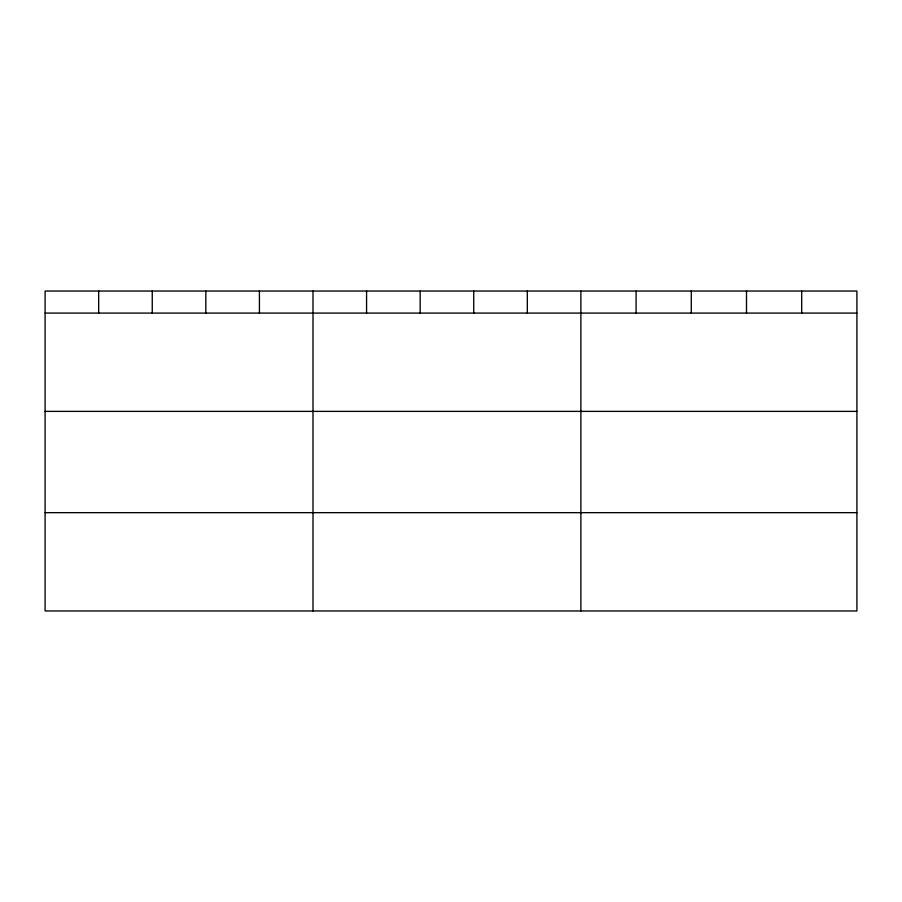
<?xml version="1.0" encoding="UTF-8"?>
<svg xmlns="http://www.w3.org/2000/svg" width="902" height="902" viewBox="0 0 902 902"><rect width="100%" height="100%" fill="white"/><g stroke="black" fill="none" stroke-linecap="round" stroke-linejoin="round"><path stroke-width="1.35" d="M856.9 313.084L856.9 610.958L45.1 610.958L45.1 291.042L856.9 291.042L856.9 313.084L45.1 313.084M45.1 411.38L856.9 411.38M45.1 512.663L856.9 512.663M801.698 291.042L801.698 313.084M746.495 291.042L746.495 313.084M691.293 291.042L691.293 313.084M636.09 291.042L636.09 313.084M580.888 291.042L580.888 610.958M527.309 291.042L527.309 313.084M473.73 291.042L473.73 313.084M420.152 291.042L420.152 313.084M366.573 291.042L366.573 313.084M312.994 291.042L312.994 610.958M259.415 291.042L259.415 313.084M205.836 291.042L205.836 313.084M152.258 291.042L152.258 313.084M98.679 291.042L98.679 313.084"/></g></svg>
